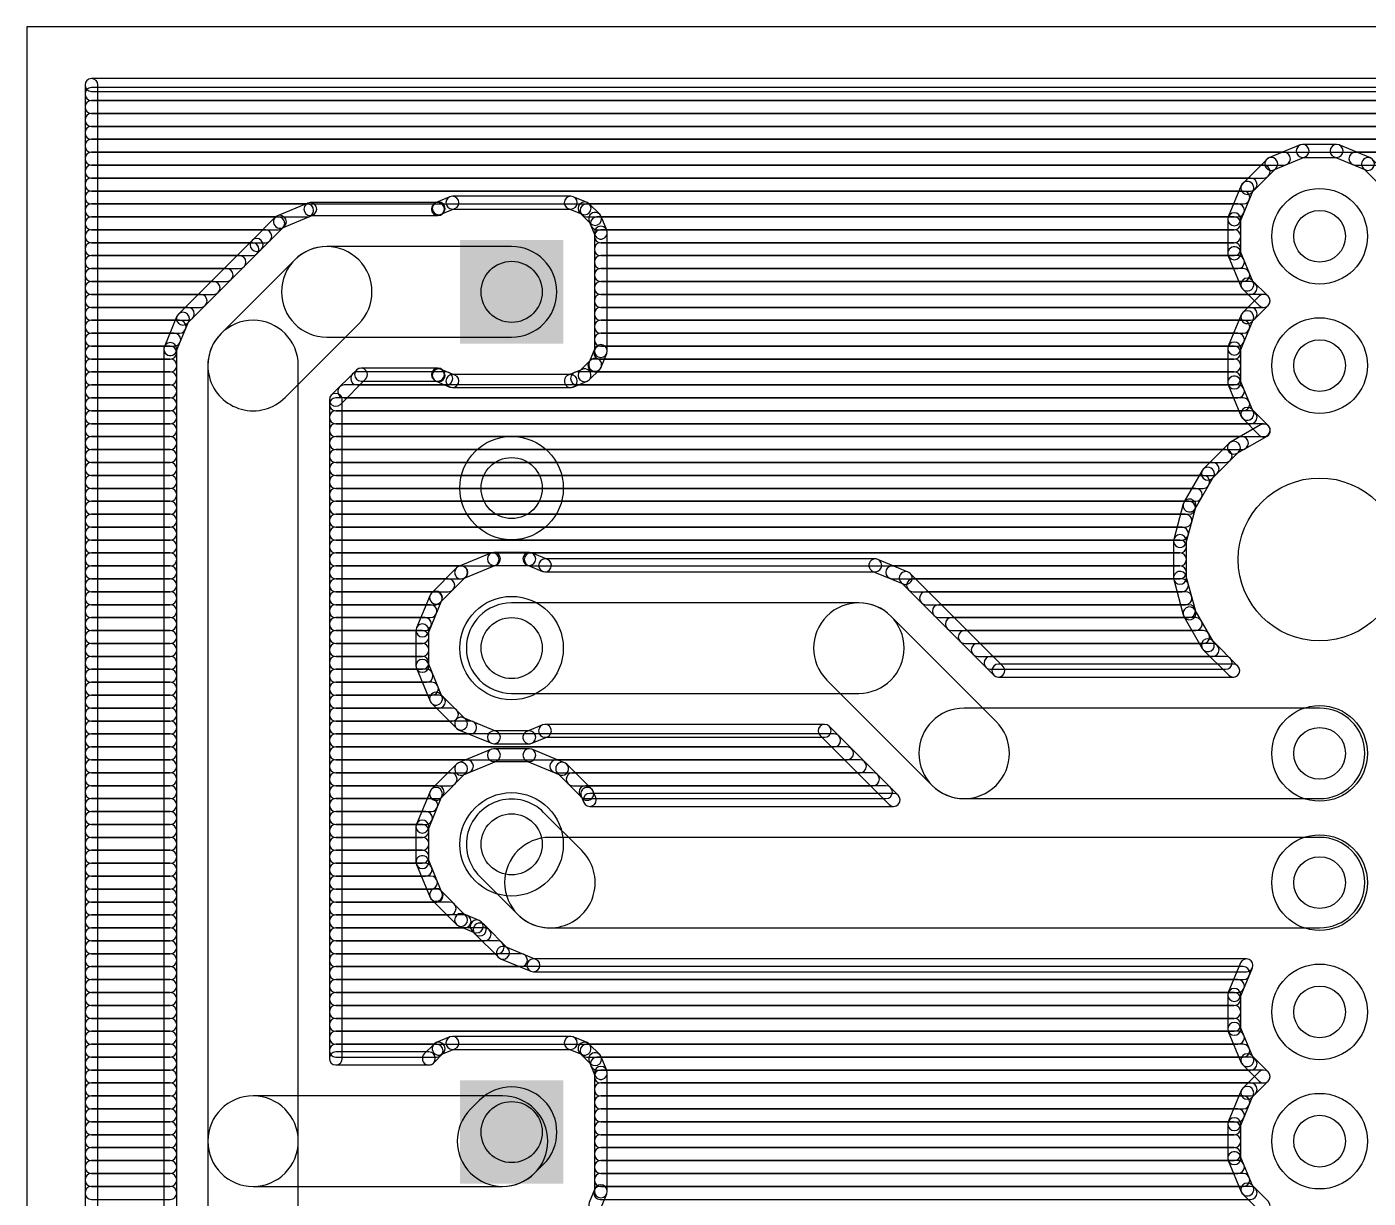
# Model space of a CAD drawing. Extents: x 5 to 83, y -5 to 101.
# Drawn here: x 5.08 to 31.43, y 77.62 to 100.64 of the extents above; entities that cross this region are included whole.
import ezdxf

# ---------------------------------------------------------------- set-up
doc = ezdxf.new("R2010")
doc.units = 0
for name, color, linetype in [('16', 175, 'CONTINUOUS'), ('17', 82, 'CONTINUOUS'), ('20', 30, 'CONTINUOUS'), ('44', 253, 'CONTINUOUS')]:
    doc.layers.add(name, color=color, linetype=linetype)

# ---------------------------------------------------------------- blocks, each defined once
blk = doc.blocks.new('ROUNDP')
blk.add_circle((0, 0), 0.5)
blk = doc.blocks.new('SQUAREP')
blk.add_solid([(-0.5, -0.5), (0.5, -0.5), (-0.5, 0.5), (0.5, 0.5)])

msp = doc.modelspace()

# ---------------------------------------------------------------- linework, layer by layer
at = {"layer": '16'}
for points in [[(6.477, -3.937), (6.477, 99.492, 1), (6.223, 99.492), (6.223, -3.937, 1)], [(6.35, 99.365), (81.387, 99.365, 1), (81.387, 99.619), (6.35, 99.619, 1)], [(6.35, 99.187), (81.387, 99.187, 1), (81.387, 99.441), (6.35, 99.441, 1)], [(6.35, 98.933), (77.6534, 98.933, 1), (77.6534, 99.187), (6.35, 99.187, 1)], [(6.35, 98.679), (77.2135, 98.679, 1), (77.2135, 98.933), (6.35, 98.933, 1)], [(6.35, 98.425), (76.8928, 98.425, 1), (76.8928, 98.679), (6.35, 98.679, 1)], [(6.35, 98.171), (76.6388, 98.171, 1), (76.6388, 98.425), (6.35, 98.425, 1)], [(30.0979, 98.3137), (29.4818, 98.0585, 1), (29.579, 97.8238), (30.1951, 98.0791, 1)], [(30.8135, 98.3234), (30.1465, 98.3234, 1), (30.1465, 98.0694), (30.8135, 98.0694, 1)], [(31.4782, 98.0585), (30.8621, 98.3137, 1), (30.7649, 98.0791), (31.381, 97.8238, 1)], [(6.35, 97.917), (29.7786, 97.917, 1), (29.7786, 98.171), (6.35, 98.171, 1)], [(29.4406, 98.031), (28.969, 97.5594, 1), (29.1486, 97.3798), (29.6202, 97.8514, 1)], [(31.1814, 97.917), (32.1732, 97.917, 1), (32.1732, 98.171), (31.1814, 98.171, 1)], [(31.8398, 97.7106), (31.5194, 98.031, 1), (31.3398, 97.8514), (31.6602, 97.531, 1)], [(6.35, 97.663), (29.3792, 97.663, 1), (29.3792, 97.917), (6.35, 97.917, 1)], [(6.35, 97.409), (29.1252, 97.409, 1), (29.1252, 97.663), (6.35, 97.663, 1)], [(28.9415, 97.5182), (28.6863, 96.9021, 1), (28.9209, 96.8049), (29.1761, 97.421, 1)], [(6.35, 97.155), (28.9811, 97.155, 1), (28.9811, 97.409), (6.35, 97.409, 1)], [(13.3939, 97.2977), (13.1231, 97.1856, 1), (13.2203, 96.9509), (13.4911, 97.0631, 1)], [(15.7675, 97.3074), (13.4425, 97.3074, 1), (13.4425, 97.0534), (15.7675, 97.0534, 1)], [(16.0869, 97.1856), (15.8161, 97.2977, 1), (15.7189, 97.0631), (15.9896, 96.9509, 1)], [(6.35, 96.901), (10.5881, 96.901, 1), (10.5881, 97.155), (6.35, 97.155, 1)], [(10.6008, 97.1707), (10.0034, 96.9232, 1), (10.1006, 96.6886), (10.698, 96.9361, 1)], [(13.1569, 97.1804), (10.6494, 97.1804, 1), (10.6494, 96.9264), (13.1569, 96.9264, 1)], [(13.0819, 97.1581), (13.0671, 97.1432, 1), (13.2467, 96.9636), (13.2615, 96.9785, 1)], [(16.3353, 96.9509), (16.1281, 97.1581, 1), (15.9484, 96.9785), (16.1557, 96.7712, 1)], [(16.0785, 96.901), (28.8759, 96.901, 1), (28.8759, 97.155), (16.0785, 97.155, 1)], [(16.4749, 96.6389), (16.3628, 96.9097, 1), (16.1281, 96.8124), (16.2403, 96.5417, 1)], [(6.35, 96.647), (10.0201, 96.647, 1), (10.0201, 96.901), (6.35, 96.901, 1)], [(9.9622, 96.8957), (9.5049, 96.4384, 1), (9.6845, 96.2588), (10.1418, 96.7161, 1)], [(16.2815, 96.647), (28.8036, 96.647, 1), (28.8036, 96.901), (16.2815, 96.901, 1)], [(28.6766, 96.8535), (28.6766, 96.1865, 1), (28.9306, 96.1865), (28.9306, 96.8535, 1)], [(6.35, 96.393), (9.7661, 96.393, 1), (9.7661, 96.647), (6.35, 96.647, 1)], [(9.5049, 96.4384), (8.0571, 94.9906, 1), (8.2367, 94.811), (9.6845, 96.2588, 1)], [(16.4846, 94.2653), (16.4846, 96.5903, 1), (16.2306, 96.5903), (16.2306, 94.2653, 1)], [(16.3576, 96.393), (28.8036, 96.393, 1), (28.8036, 96.647), (16.3576, 96.647, 1)], [(6.35, 96.139), (9.5121, 96.139, 1), (9.5121, 96.393), (6.35, 96.393, 1)], [(10.1536, 93.3514), (11.6014, 94.7992, 1), (10.3442, 96.0564), (8.8964, 94.6086, 1)], [(10.9728, 94.5388), (14.605, 94.5388, 1), (14.605, 96.3168), (10.9728, 96.3168, 1)], [(16.3576, 96.139), (28.8036, 96.139, 1), (28.8036, 96.393), (16.3576, 96.393, 1)], [(28.6863, 96.1379), (28.9415, 95.5218, 1), (29.1761, 95.619), (28.9209, 96.2351, 1)], [(6.35, 95.885), (9.2581, 95.885, 1), (9.2581, 96.139), (6.35, 96.139, 1)], [(16.3576, 95.885), (28.8759, 95.885, 1), (28.8759, 96.139), (16.3576, 96.139, 1)], [(6.35, 95.631), (9.0041, 95.631, 1), (9.0041, 95.885), (6.35, 95.885, 1)], [(16.3576, 95.631), (28.9811, 95.631, 1), (28.9811, 95.885), (16.3576, 95.885, 1)], [(28.969, 95.4806), (29.2894, 95.1602, 1), (29.469, 95.3398), (29.1486, 95.6602, 1)], [(6.35, 95.377), (8.7501, 95.377, 1), (8.7501, 95.631), (6.35, 95.631, 1)], [(16.3576, 95.377), (29.1252, 95.377, 1), (29.1252, 95.631), (16.3576, 95.631, 1)], [(6.35, 95.123), (8.4961, 95.123, 1), (8.4961, 95.377), (6.35, 95.377, 1)], [(16.3576, 95.123), (29.3792, 95.123, 1), (29.3792, 95.377), (16.3576, 95.377, 1)], [(29.2894, 95.3398), (28.969, 95.0194, 1), (29.1486, 94.8398), (29.469, 95.1602, 1)], [(6.35, 94.869), (8.2421, 94.869, 1), (8.2421, 95.123), (6.35, 95.123, 1)], [(8.0295, 94.9494), (7.7821, 94.352, 1), (8.0167, 94.2547), (8.2642, 94.8522, 1)], [(16.3576, 94.869), (29.1252, 94.869, 1), (29.1252, 95.123), (16.3576, 95.123, 1)], [(28.9415, 94.9782), (28.6863, 94.3621, 1), (28.9209, 94.2649), (29.1761, 94.881, 1)], [(6.35, 94.615), (8.0811, 94.615, 1), (8.0811, 94.869), (6.35, 94.869, 1)], [(6.35, 94.361), (7.9759, 94.361, 1), (7.9759, 94.615), (6.35, 94.615, 1)], [(10.414, 78.74), (10.414, 93.98, 1), (8.636, 93.98), (8.636, 78.74, 1)], [(16.3576, 94.615), (28.9811, 94.615, 1), (28.9811, 94.869), (16.3576, 94.869, 1)], [(16.3576, 94.361), (28.8759, 94.361, 1), (28.8759, 94.615), (16.3576, 94.615, 1)], [(6.35, 94.107), (7.8994, 94.107, 1), (7.8994, 94.361), (6.35, 94.361, 1)], [(7.7724, 94.3034), (7.7724, 58.6646, 1), (8.0264, 58.6646), (8.0264, 94.3034, 1)], [(16.3628, 93.9459), (16.4749, 94.2167, 1), (16.2403, 94.3139), (16.1281, 94.0431, 1)], [(16.3446, 94.107), (28.8036, 94.107, 1), (28.8036, 94.361), (16.3446, 94.361, 1)], [(28.6766, 94.3135), (28.6766, 93.6465, 1), (28.9306, 93.6465), (28.9306, 94.3135, 1)], [(6.35, 93.853), (7.8994, 93.853, 1), (7.8994, 94.107), (6.35, 94.107, 1)], [(16.1281, 93.6975), (16.3353, 93.9047, 1), (16.1557, 94.0843), (15.9484, 93.8771, 1)], [(16.2309, 93.853), (28.8036, 93.853, 1), (28.8036, 94.107), (16.2309, 94.107, 1)], [(6.35, 93.599), (7.8994, 93.599, 1), (7.8994, 93.853), (6.35, 93.853, 1)], [(11.2404, 93.2168), (11.7359, 93.7124, 1), (11.5563, 93.892), (11.0608, 93.3965, 1)], [(11.5699, 93.599), (13.3198, 93.599, 1), (13.3198, 93.853), (11.5699, 93.853, 1)], [(11.6461, 93.6752), (13.1569, 93.6752, 1), (13.1569, 93.9292), (11.6461, 93.9292, 1)], [(13.0671, 93.7124), (13.0819, 93.6975, 1), (13.2615, 93.8771), (13.2467, 93.892, 1)], [(13.1231, 93.67), (13.3939, 93.5579, 1), (13.4911, 93.7925), (13.2203, 93.9047, 1)], [(15.8161, 93.5579), (16.0869, 93.67, 1), (15.9896, 93.9047), (15.7189, 93.7925, 1)], [(15.8902, 93.599), (28.8036, 93.599, 1), (28.8036, 93.853), (15.8902, 93.853, 1)], [(6.35, 93.345), (7.8994, 93.345, 1), (7.8994, 93.599), (6.35, 93.599, 1)], [(11.3159, 93.345), (28.8759, 93.345, 1), (28.8759, 93.599), (11.3159, 93.599, 1)], [(13.4425, 93.5482), (15.7675, 93.5482, 1), (15.7675, 93.8022), (13.4425, 93.8022, 1)], [(28.6863, 93.5979), (28.9415, 92.9818, 1), (29.1761, 93.079), (28.9209, 93.6951, 1)], [(6.35, 93.091), (7.8994, 93.091, 1), (7.8994, 93.345), (6.35, 93.345, 1)], [(11.2776, 80.3656), (11.2776, 93.3067, 1), (11.0236, 93.3067), (11.0236, 80.3656, 1)], [(11.1506, 93.091), (28.9811, 93.091, 1), (28.9811, 93.345), (11.1506, 93.345, 1)], [(6.35, 92.837), (7.8994, 92.837, 1), (7.8994, 93.091), (6.35, 93.091, 1)], [(11.1506, 92.837), (29.1252, 92.837, 1), (29.1252, 93.091), (11.1506, 93.091, 1)], [(28.969, 92.9406), (29.2946, 92.615, 1), (29.4742, 92.7946), (29.1486, 93.1202, 1)], [(6.35, 92.583), (7.8994, 92.583, 1), (7.8994, 92.837), (6.35, 92.837, 1)], [(11.1506, 92.583), (29.3792, 92.583, 1), (29.3792, 92.837), (11.1506, 92.837, 1)], [(29.3209, 92.8148), (28.7323, 92.4749, 1), (28.8593, 92.255), (29.4479, 92.5948, 1)], [(6.35, 92.329), (7.8994, 92.329, 1), (7.8994, 92.583), (6.35, 92.583, 1)], [(11.1506, 92.329), (28.9535, 92.329, 1), (28.9535, 92.583), (11.1506, 92.583, 1)], [(6.35, 92.075), (7.8994, 92.075, 1), (7.8994, 92.329), (6.35, 92.329, 1)], [(11.1506, 92.075), (28.6328, 92.075, 1), (28.6328, 92.329), (11.1506, 92.329, 1)], [(28.706, 92.4547), (28.1953, 91.944, 1), (28.3749, 91.7644), (28.8856, 92.2751, 1)], [(6.35, 91.821), (7.8994, 91.821, 1), (7.8994, 92.075), (6.35, 92.075, 1)], [(11.1506, 91.821), (28.3788, 91.821, 1), (28.3788, 92.075), (11.1506, 92.075, 1)], [(28.1751, 91.9177), (27.8139, 91.2923, 1), (28.0339, 91.1653), (28.395, 91.7907, 1)], [(6.35, 91.567), (7.8994, 91.567, 1), (7.8994, 91.821), (6.35, 91.821, 1)], [(11.1506, 91.567), (28.1925, 91.567, 1), (28.1925, 91.821), (11.1506, 91.821, 1)], [(6.35, 91.313), (7.8994, 91.313, 1), (7.8994, 91.567), (6.35, 91.567, 1)], [(11.1506, 91.313), (28.0459, 91.313, 1), (28.0459, 91.567), (11.1506, 91.567, 1)], [(6.35, 91.059), (7.8994, 91.059, 1), (7.8994, 91.313), (6.35, 91.313, 1)], [(11.1506, 91.059), (27.9125, 91.059, 1), (27.9125, 91.313), (11.1506, 91.313, 1)], [(27.8013, 91.2616), (27.6143, 90.564, 1), (27.8597, 90.4983), (28.0466, 91.1959, 1)], [(6.35, 90.805), (7.8994, 90.805, 1), (7.8994, 91.059), (6.35, 91.059, 1)], [(11.1506, 90.805), (27.8444, 90.805, 1), (27.8444, 91.059), (11.1506, 91.059, 1)], [(6.35, 90.551), (7.8994, 90.551, 1), (7.8994, 90.805), (6.35, 90.805, 1)], [(11.1506, 90.551), (27.7764, 90.551, 1), (27.7764, 90.805), (11.1506, 90.805, 1)], [(6.35, 90.297), (7.8994, 90.297, 1), (7.8994, 90.551), (6.35, 90.551, 1)], [(11.1506, 90.297), (27.737, 90.297, 1), (27.737, 90.551), (11.1506, 90.551, 1)], [(27.61, 90.5311), (27.61, 89.8089, 1), (27.864, 89.8089), (27.864, 90.5311, 1)], [(6.35, 90.043), (7.8994, 90.043, 1), (7.8994, 90.297), (6.35, 90.297, 1)], [(11.1506, 90.043), (14.2313, 90.043, 1), (14.2313, 90.297), (11.1506, 90.297, 1)], [(14.2078, 90.2977), (13.5636, 90.0309, 1), (13.6608, 89.7962), (14.305, 90.0631, 1)], [(14.9536, 90.3074), (14.2564, 90.3074, 1), (14.2564, 90.0534), (14.9536, 90.0534, 1)], [(15.3088, 90.1707), (15.0022, 90.2977, 1), (14.905, 90.0631), (15.2116, 89.9361, 1)], [(14.9787, 90.043), (27.737, 90.043, 1), (27.737, 90.297), (14.9787, 90.297, 1)], [(21.7506, 90.1804), (15.2602, 90.1804, 1), (15.2602, 89.9264), (21.7506, 89.9264, 1)], [(22.3966, 89.9232), (21.7992, 90.1707, 1), (21.7019, 89.9361), (22.2994, 89.6886, 1)], [(6.35, 89.789), (7.8994, 89.789, 1), (7.8994, 90.043), (6.35, 90.043, 1)], [(11.1506, 89.789), (13.6181, 89.789, 1), (13.6181, 90.043), (11.1506, 90.043, 1)], [(13.5224, 90.0034), (13.0294, 89.5104, 1), (13.209, 89.3308), (13.702, 89.8238, 1)], [(22.0823, 89.789), (27.737, 89.789, 1), (27.737, 90.043), (22.0823, 90.043, 1)], [(24.2581, 88.0754), (22.4378, 89.8957, 1), (22.2582, 89.7161), (24.0785, 87.8958, 1)], [(27.6143, 89.776), (27.8013, 89.0784, 1), (28.0466, 89.1441), (27.8597, 89.8417, 1)], [(6.35, 89.535), (7.8994, 89.535, 1), (7.8994, 89.789), (6.35, 89.789, 1)], [(11.1506, 89.535), (13.3607, 89.535, 1), (13.3607, 89.789), (11.1506, 89.789, 1)], [(22.4919, 89.535), (27.7764, 89.535, 1), (27.7764, 89.789), (22.4919, 89.789, 1)], [(6.35, 89.281), (7.8994, 89.281, 1), (7.8994, 89.535), (6.35, 89.535, 1)], [(11.1506, 89.281), (13.114, 89.281, 1), (13.114, 89.535), (11.1506, 89.535, 1)], [(13.0019, 89.4692), (12.7351, 88.825, 1), (12.9697, 88.7278), (13.2365, 89.372, 1)], [(22.7459, 89.281), (27.8444, 89.281, 1), (27.8444, 89.535), (22.7459, 89.535, 1)], [(6.35, 89.027), (7.8994, 89.027, 1), (7.8994, 89.281), (6.35, 89.281, 1)], [(11.1506, 89.027), (13.0088, 89.027, 1), (13.0088, 89.281), (11.1506, 89.281, 1)], [(21.4272, 89.3168), (14.605, 89.3168, 1), (14.605, 87.5388), (21.4272, 87.5388, 1)], [(24.1236, 86.9886), (22.0558, 89.0564, 1), (20.7986, 87.7992), (22.8664, 85.7314, 1)], [(22.9999, 89.027), (27.9125, 89.027, 1), (27.9125, 89.281), (22.9999, 89.281, 1)], [(27.8139, 89.0477), (28.1751, 88.4223, 1), (28.395, 88.5493), (28.0339, 89.1747, 1)], [(6.35, 88.773), (7.8994, 88.773, 1), (7.8994, 89.027), (6.35, 89.027, 1)], [(11.1506, 88.773), (12.9036, 88.773, 1), (12.9036, 89.027), (11.1506, 89.027, 1)], [(12.7254, 88.7764), (12.7254, 88.0792, 1), (12.9794, 88.0792), (12.9794, 88.7764, 1)], [(23.2539, 88.773), (28.0459, 88.773, 1), (28.0459, 89.027), (23.2539, 89.027, 1)], [(6.35, 88.519), (7.8994, 88.519, 1), (7.8994, 88.773), (6.35, 88.773, 1)], [(11.1506, 88.519), (12.8524, 88.519, 1), (12.8524, 88.773), (11.1506, 88.773, 1)], [(23.5079, 88.519), (28.1925, 88.519, 1), (28.1925, 88.773), (23.5079, 88.773, 1)], [(28.1953, 88.396), (28.6954, 87.8958, 1), (28.875, 88.0754), (28.3749, 88.5756, 1)], [(6.35, 88.265), (7.8994, 88.265, 1), (7.8994, 88.519), (6.35, 88.519, 1)], [(11.1506, 88.265), (12.8524, 88.265, 1), (12.8524, 88.519), (11.1506, 88.519, 1)], [(23.7619, 88.265), (28.3788, 88.265, 1), (28.3788, 88.519), (23.7619, 88.519, 1)], [(6.35, 88.011), (7.8994, 88.011, 1), (7.8994, 88.265), (6.35, 88.265, 1)], [(11.1506, 88.011), (12.8524, 88.011, 1), (12.8524, 88.265), (11.1506, 88.265, 1)], [(12.7351, 88.0306), (13.0019, 87.3864, 1), (13.2365, 87.4836), (12.9697, 88.1278, 1)], [(24.0159, 88.011), (28.6328, 88.011, 1), (28.6328, 88.265), (24.0159, 88.265, 1)], [(28.7852, 88.1126), (24.1683, 88.1126, 1), (24.1683, 87.8586), (28.7852, 87.8586, 1)], [(6.35, 87.757), (7.8994, 87.757, 1), (7.8994, 88.011), (6.35, 88.011, 1)], [(11.1506, 87.757), (12.9332, 87.757, 1), (12.9332, 88.011), (11.1506, 88.011, 1)], [(6.35, 87.503), (7.8994, 87.503, 1), (7.8994, 87.757), (6.35, 87.757, 1)], [(6.35, 87.249), (7.8994, 87.249, 1), (7.8994, 87.503), (6.35, 87.503, 1)], [(11.1506, 87.503), (13.0385, 87.503, 1), (13.0385, 87.757), (11.1506, 87.757, 1)], [(11.1506, 87.249), (13.1782, 87.249, 1), (13.1782, 87.503), (11.1506, 87.503, 1)], [(13.0294, 87.3452), (13.5224, 86.8522, 1), (13.702, 87.0318), (13.209, 87.5248, 1)], [(6.35, 86.995), (7.8994, 86.995, 1), (7.8994, 87.249), (6.35, 87.249, 1)], [(11.1506, 86.995), (13.4322, 86.995, 1), (13.4322, 87.249), (11.1506, 87.249, 1)], [(30.48, 87.249), (23.495, 87.249, 1), (23.495, 85.471), (30.48, 85.471, 1)], [(6.35, 86.741), (7.8994, 86.741, 1), (7.8994, 86.995), (6.35, 86.995, 1)], [(11.1506, 86.741), (13.7909, 86.741, 1), (13.7909, 86.995), (11.1506, 86.995, 1)], [(13.5636, 86.8247), (14.2078, 86.5579, 1), (14.305, 86.7925), (13.6608, 87.0593, 1)], [(6.35, 86.487), (7.8994, 86.487, 1), (7.8994, 86.741), (6.35, 86.741, 1)], [(11.1506, 86.487), (20.9421, 86.487, 1), (20.9421, 86.741), (11.1506, 86.741, 1)], [(14.2564, 86.5482), (14.9536, 86.5482, 1), (14.9536, 86.8022), (14.2564, 86.8022, 1)], [(15.0022, 86.5579), (15.3088, 86.6849, 1), (15.2116, 86.9195), (14.905, 86.7925, 1)], [(15.2602, 86.6752), (20.7538, 86.6752, 1), (20.7538, 86.9292), (15.2602, 86.9292, 1)], [(20.664, 86.7124), (22.0207, 85.3558, 1), (22.2003, 85.5354), (20.8437, 86.892, 1)], [(6.35, 86.233), (7.8994, 86.233, 1), (7.8994, 86.487), (6.35, 86.487, 1)], [(11.1506, 86.233), (21.196, 86.233, 1), (21.196, 86.487), (11.1506, 86.487, 1)], [(14.2078, 86.4421), (13.5636, 86.1753, 1), (13.6608, 85.9406), (14.305, 86.2075, 1)], [(14.9536, 86.4518), (14.2564, 86.4518, 1), (14.2564, 86.1978), (14.9536, 86.1978, 1)], [(15.6464, 86.1753), (15.0022, 86.4421, 1), (14.905, 86.2075), (15.5492, 85.9406, 1)], [(6.35, 85.979), (7.8994, 85.979, 1), (7.8994, 86.233), (6.35, 86.233, 1)], [(11.1506, 85.979), (13.7282, 85.979, 1), (13.7282, 86.233), (11.1506, 86.233, 1)], [(13.5224, 86.1478), (13.0294, 85.6548, 1), (13.209, 85.4752), (13.702, 85.9682, 1)], [(15.4818, 85.979), (21.4501, 85.979, 1), (21.4501, 86.233), (15.4818, 86.233, 1)], [(16.1806, 85.6548), (15.6876, 86.1478, 1), (15.508, 85.9682), (16.001, 85.4752, 1)], [(6.35, 85.725), (7.8994, 85.725, 1), (7.8994, 85.979), (6.35, 85.979, 1)], [(11.1506, 85.725), (13.4063, 85.725, 1), (13.4063, 85.979), (11.1506, 85.979, 1)], [(15.8037, 85.725), (21.7041, 85.725, 1), (21.7041, 85.979), (15.8037, 85.979, 1)], [(6.35, 85.471), (7.8994, 85.471, 1), (7.8994, 85.725), (6.35, 85.725, 1)], [(11.1506, 85.471), (13.1523, 85.471, 1), (13.1523, 85.725), (11.1506, 85.725, 1)], [(13.0019, 85.6136), (12.7351, 84.9694, 1), (12.9697, 84.8722), (13.2365, 85.5164, 1)], [(16.0577, 85.471), (21.9581, 85.471, 1), (21.9581, 85.725), (16.0577, 85.725, 1)], [(16.2576, 85.4942), (16.2081, 85.6136, 1), (15.9734, 85.5164), (16.0229, 85.397, 1)], [(6.35, 85.217), (7.8994, 85.217, 1), (7.8994, 85.471), (6.35, 85.471, 1)], [(11.1506, 85.217), (13.0277, 85.217, 1), (13.0277, 85.471), (11.1506, 85.471, 1)], [(13.9764, 83.9436), (14.7286, 83.1914, 1), (15.9858, 84.4486), (15.2336, 85.2008, 1)], [(22.1105, 85.5726), (16.1402, 85.5726, 1), (16.1402, 85.3186), (22.1105, 85.3186, 1)], [(6.35, 84.963), (7.8994, 84.963, 1), (7.8994, 85.217), (6.35, 85.217, 1)], [(11.1506, 84.963), (12.9225, 84.963, 1), (12.9225, 85.217), (11.1506, 85.217, 1)], [(6.35, 84.709), (7.8994, 84.709, 1), (7.8994, 84.963), (6.35, 84.963, 1)], [(11.1506, 84.709), (12.8524, 84.709, 1), (12.8524, 84.963), (11.1506, 84.963, 1)], [(12.7254, 84.9208), (12.7254, 84.2236, 1), (12.9794, 84.2236), (12.9794, 84.9208, 1)], [(6.35, 84.455), (7.8994, 84.455, 1), (7.8994, 84.709), (6.35, 84.709, 1)], [(11.1506, 84.455), (12.8524, 84.455, 1), (12.8524, 84.709), (11.1506, 84.709, 1)], [(15.3572, 82.931), (30.48, 82.931, 1), (30.48, 84.709), (15.3572, 84.709, 1)], [(6.35, 84.201), (7.8994, 84.201, 1), (7.8994, 84.455), (6.35, 84.455, 1)], [(11.1506, 84.201), (12.8524, 84.201, 1), (12.8524, 84.455), (11.1506, 84.455, 1)], [(12.7351, 84.175), (13.0019, 83.5308, 1), (13.2365, 83.628), (12.9697, 84.2722, 1)], [(6.35, 83.947), (7.8994, 83.947, 1), (7.8994, 84.201), (6.35, 84.201, 1)], [(11.1506, 83.947), (12.9144, 83.947, 1), (12.9144, 84.201), (11.1506, 84.201, 1)], [(6.35, 83.693), (7.8994, 83.693, 1), (7.8994, 83.947), (6.35, 83.947, 1)], [(11.1506, 83.693), (13.0196, 83.693, 1), (13.0196, 83.947), (11.1506, 83.947, 1)], [(6.35, 83.439), (7.8994, 83.439, 1), (7.8994, 83.693), (6.35, 83.693, 1)], [(11.1506, 83.439), (13.1326, 83.439, 1), (13.1326, 83.693), (11.1506, 83.693, 1)], [(13.0294, 83.4896), (13.5224, 82.9966, 1), (13.702, 83.1762), (13.209, 83.6692, 1)], [(6.35, 83.185), (7.8994, 83.185, 1), (7.8994, 83.439), (6.35, 83.439, 1)], [(11.1506, 83.185), (13.3866, 83.185, 1), (13.3866, 83.439), (11.1506, 83.439, 1)], [(6.35, 82.931), (7.8994, 82.931, 1), (7.8994, 83.185), (6.35, 83.185, 1)], [(11.1506, 82.931), (13.6808, 82.931, 1), (13.6808, 83.185), (11.1506, 83.185, 1)], [(13.5636, 82.9691), (13.8702, 82.8421, 1), (13.9674, 83.0768), (13.6608, 83.2037, 1)], [(13.829, 82.8696), (13.8893, 82.8094, 1), (14.0689, 82.989), (14.0086, 83.0492, 1)], [(13.8893, 82.8094), (14.3466, 82.3521, 1), (14.5262, 82.5317), (14.0689, 82.989, 1)], [(6.35, 82.677), (7.8994, 82.677, 1), (7.8994, 82.931), (6.35, 82.931, 1)], [(11.1506, 82.677), (14.0743, 82.677, 1), (14.0743, 82.931), (11.1506, 82.931, 1)], [(6.35, 82.423), (7.8994, 82.423, 1), (7.8994, 82.677), (6.35, 82.677, 1)], [(11.1506, 82.423), (14.3283, 82.423, 1), (14.3283, 82.677), (11.1506, 82.677, 1)], [(14.3878, 82.3245), (14.9852, 82.0771, 1), (15.0824, 82.3117), (14.485, 82.5592, 1)], [(6.35, 82.169), (7.8994, 82.169, 1), (7.8994, 82.423), (6.35, 82.423, 1)], [(11.1506, 82.169), (14.7886, 82.169, 1), (14.7886, 82.423), (11.1506, 82.423, 1)], [(15.0338, 82.0674), (29.0442, 82.0674, 1), (29.0442, 82.3214), (15.0338, 82.3214, 1)], [(28.9269, 82.243), (28.6863, 81.6621, 1), (28.9209, 81.5649), (29.1616, 82.1458, 1)], [(6.35, 81.915), (7.8994, 81.915, 1), (7.8994, 82.169), (6.35, 82.169, 1)], [(11.1506, 81.915), (28.9811, 81.915, 1), (28.9811, 82.169), (11.1506, 82.169, 1)], [(6.35, 81.661), (7.8994, 81.661, 1), (7.8994, 81.915), (6.35, 81.915, 1)], [(11.1506, 81.661), (28.8759, 81.661, 1), (28.8759, 81.915), (11.1506, 81.915, 1)], [(28.6766, 81.6135), (28.6766, 80.9465, 1), (28.9306, 80.9465), (28.9306, 81.6135, 1)], [(6.35, 81.407), (7.8994, 81.407, 1), (7.8994, 81.661), (6.35, 81.661, 1)], [(11.1506, 81.407), (28.8036, 81.407, 1), (28.8036, 81.661), (11.1506, 81.661, 1)], [(6.35, 81.153), (7.8994, 81.153, 1), (7.8994, 81.407), (6.35, 81.407, 1)], [(11.1506, 81.153), (28.8036, 81.153, 1), (28.8036, 81.407), (11.1506, 81.407, 1)], [(6.35, 80.899), (7.8994, 80.899, 1), (7.8994, 81.153), (6.35, 81.153, 1)], [(11.1506, 80.899), (28.8036, 80.899, 1), (28.8036, 81.153), (11.1506, 81.153, 1)], [(28.6863, 80.8979), (28.9415, 80.2818, 1), (29.1761, 80.379), (28.9209, 80.9951, 1)], [(6.35, 80.645), (7.8994, 80.645, 1), (7.8994, 80.899), (6.35, 80.899, 1)], [(6.35, 80.391), (7.8994, 80.391, 1), (7.8994, 80.645), (6.35, 80.645, 1)], [(11.1506, 80.645), (28.8759, 80.645, 1), (28.8759, 80.899), (11.1506, 80.899, 1)], [(11.1506, 80.391), (13.1315, 80.391, 1), (13.1315, 80.645), (11.1506, 80.645, 1)], [(13.0819, 80.6481), (12.8893, 80.4554, 1), (13.0689, 80.2758), (13.2615, 80.4685, 1)], [(13.3939, 80.7877), (13.1231, 80.6756, 1), (13.2203, 80.4409), (13.4911, 80.5531, 1)], [(15.7675, 80.7974), (13.4425, 80.7974, 1), (13.4425, 80.5434), (15.7675, 80.5434, 1)], [(16.0869, 80.6756), (15.8161, 80.7877, 1), (15.7189, 80.5531), (15.9896, 80.4409, 1)], [(16.3353, 80.4409), (16.1281, 80.6481, 1), (15.9484, 80.4685), (16.1557, 80.2612, 1)], [(16.0785, 80.391), (28.9811, 80.391, 1), (28.9811, 80.645), (16.0785, 80.645, 1)], [(6.35, 80.137), (7.8994, 80.137, 1), (7.8994, 80.391), (6.35, 80.391, 1)], [(12.9791, 80.4926), (11.1506, 80.4926, 1), (11.1506, 80.2386), (12.9791, 80.2386, 1)], [(16.4749, 80.1289), (16.3628, 80.3997, 1), (16.1281, 80.3024), (16.2403, 80.0317, 1)], [(16.2815, 80.137), (29.1252, 80.137, 1), (29.1252, 80.391), (16.2815, 80.391, 1)], [(28.969, 80.2406), (29.2894, 79.9202, 1), (29.469, 80.0998), (29.1486, 80.4202, 1)], [(6.35, 79.883), (7.8994, 79.883, 1), (7.8994, 80.137), (6.35, 80.137, 1)], [(16.4846, 77.7553), (16.4846, 80.0803, 1), (16.2306, 80.0803), (16.2306, 77.7553, 1)], [(16.3576, 79.883), (29.3792, 79.883, 1), (29.3792, 80.137), (16.3576, 80.137, 1)], [(29.2894, 80.0998), (28.969, 79.7794, 1), (29.1486, 79.5998), (29.469, 79.9202, 1)], [(6.35, 79.629), (7.8994, 79.629, 1), (7.8994, 79.883), (6.35, 79.883, 1)], [(16.3576, 79.629), (29.1252, 79.629, 1), (29.1252, 79.883), (16.3576, 79.883, 1)], [(6.35, 79.375), (7.8994, 79.375, 1), (7.8994, 79.629), (6.35, 79.629, 1)], [(10.414, 74.93), (10.414, 78.74, 1), (8.636, 78.74), (8.636, 74.93, 1)], [(14.4272, 79.629), (9.525, 79.629, 1), (9.525, 77.851), (14.4272, 77.851, 1)], [(13.9764, 79.5464), (13.7986, 79.3686, 1), (15.0558, 78.1114), (15.2336, 78.2892, 1)], [(16.3576, 79.375), (28.9811, 79.375, 1), (28.9811, 79.629), (16.3576, 79.629, 1)], [(28.9415, 79.7382), (28.6863, 79.1221, 1), (28.9209, 79.0249), (29.1761, 79.641, 1)], [(6.35, 79.121), (7.8994, 79.121, 1), (7.8994, 79.375), (6.35, 79.375, 1)], [(16.3576, 79.121), (28.8759, 79.121, 1), (28.8759, 79.375), (16.3576, 79.375, 1)], [(6.35, 78.867), (7.8994, 78.867, 1), (7.8994, 79.121), (6.35, 79.121, 1)], [(16.3576, 78.867), (28.8036, 78.867, 1), (28.8036, 79.121), (16.3576, 79.121, 1)], [(28.6766, 79.0735), (28.6766, 78.4065, 1), (28.9306, 78.4065), (28.9306, 79.0735, 1)], [(6.35, 78.613), (7.8994, 78.613, 1), (7.8994, 78.867), (6.35, 78.867, 1)], [(16.3576, 78.613), (28.8036, 78.613, 1), (28.8036, 78.867), (16.3576, 78.867, 1)], [(6.35, 78.359), (7.8994, 78.359, 1), (7.8994, 78.613), (6.35, 78.613, 1)], [(16.3576, 78.359), (28.8036, 78.359, 1), (28.8036, 78.613), (16.3576, 78.613, 1)], [(6.35, 78.105), (7.8994, 78.105, 1), (7.8994, 78.359), (6.35, 78.359, 1)], [(16.3576, 78.105), (28.8759, 78.105, 1), (28.8759, 78.359), (16.3576, 78.359, 1)], [(28.6863, 78.3579), (28.9415, 77.7418, 1), (29.1761, 77.839), (28.9209, 78.4551, 1)], [(6.35, 77.851), (7.8994, 77.851, 1), (7.8994, 78.105), (6.35, 78.105, 1)], [(16.3576, 77.851), (28.9811, 77.851, 1), (28.9811, 78.105), (16.3576, 78.105, 1)], [(6.35, 77.597), (7.8994, 77.597, 1), (7.8994, 77.851), (6.35, 77.851, 1)], [(16.3628, 77.4359), (16.4749, 77.7067, 1), (16.2403, 77.8039), (16.1281, 77.5331, 1)], [(16.3446, 77.597), (29.1252, 77.597, 1), (29.1252, 77.851), (16.3446, 77.851, 1)], [(28.969, 77.7006), (29.2894, 77.3802, 1), (29.469, 77.5598), (29.1486, 77.8802, 1)]]:
    msp.add_lwpolyline(points, format="xyb", close=True, dxfattribs=at)
at = {"layer": '20'}
for p, q in [((82.53, 100.635), (5.08, 100.635)), ((5.08, 100.635), (5.08, -5.08))]:
    msp.add_line(p, q, dxfattribs=at)
msp.add_circle((30.48, 90.17), 1.6, dxfattribs=at)
at = {"layer": '44'}
for centre, radius in [((30.48, 96.52), 0.508), ((14.605, 95.4278), 0.6), ((30.48, 93.98), 0.508), ((14.605, 91.5722), 0.6), ((14.605, 88.4278), 0.6), ((30.48, 86.36), 0.508), ((14.605, 84.5722), 0.6), ((30.48, 83.82), 0.508), ((30.48, 81.28), 0.508), ((14.605, 78.9178), 0.6), ((30.48, 78.74), 0.508)]:
    msp.add_circle(centre, radius, dxfattribs=at)

# ---------------------------------------------------------------- block references
at = {"layer": '17'}
for name, p, xscale, yscale, rotation in [('ROUNDP', (30.48, 96.52), 1.8796, 1.8796, 180), ('SQUAREP', (14.605, 95.4278), 2.032, 2.032, 270), ('ROUNDP', (30.48, 93.98), 1.8796, 1.8796, 180), ('ROUNDP', (14.605, 91.5722), 2.032, 2.032, 270), ('ROUNDP', (14.605, 88.4278), 2.032, 2.032, 270), ('ROUNDP', (30.48, 86.36), 1.8796, 1.8796, 180), ('ROUNDP', (14.605, 84.5722), 2.032, 2.032, 270), ('ROUNDP', (30.48, 83.82), 1.8796, 1.8796, 180), ('ROUNDP', (30.48, 81.28), 1.8796, 1.8796, 180), ('SQUAREP', (14.605, 78.9178), 2.032, 2.032, 270), ('ROUNDP', (30.48, 78.74), 1.8796, 1.8796, 180)]:
    msp.add_blockref(name, p, dxfattribs=dict(at, xscale=xscale, yscale=yscale, rotation=rotation))

doc.saveas('drawing.dxf')
